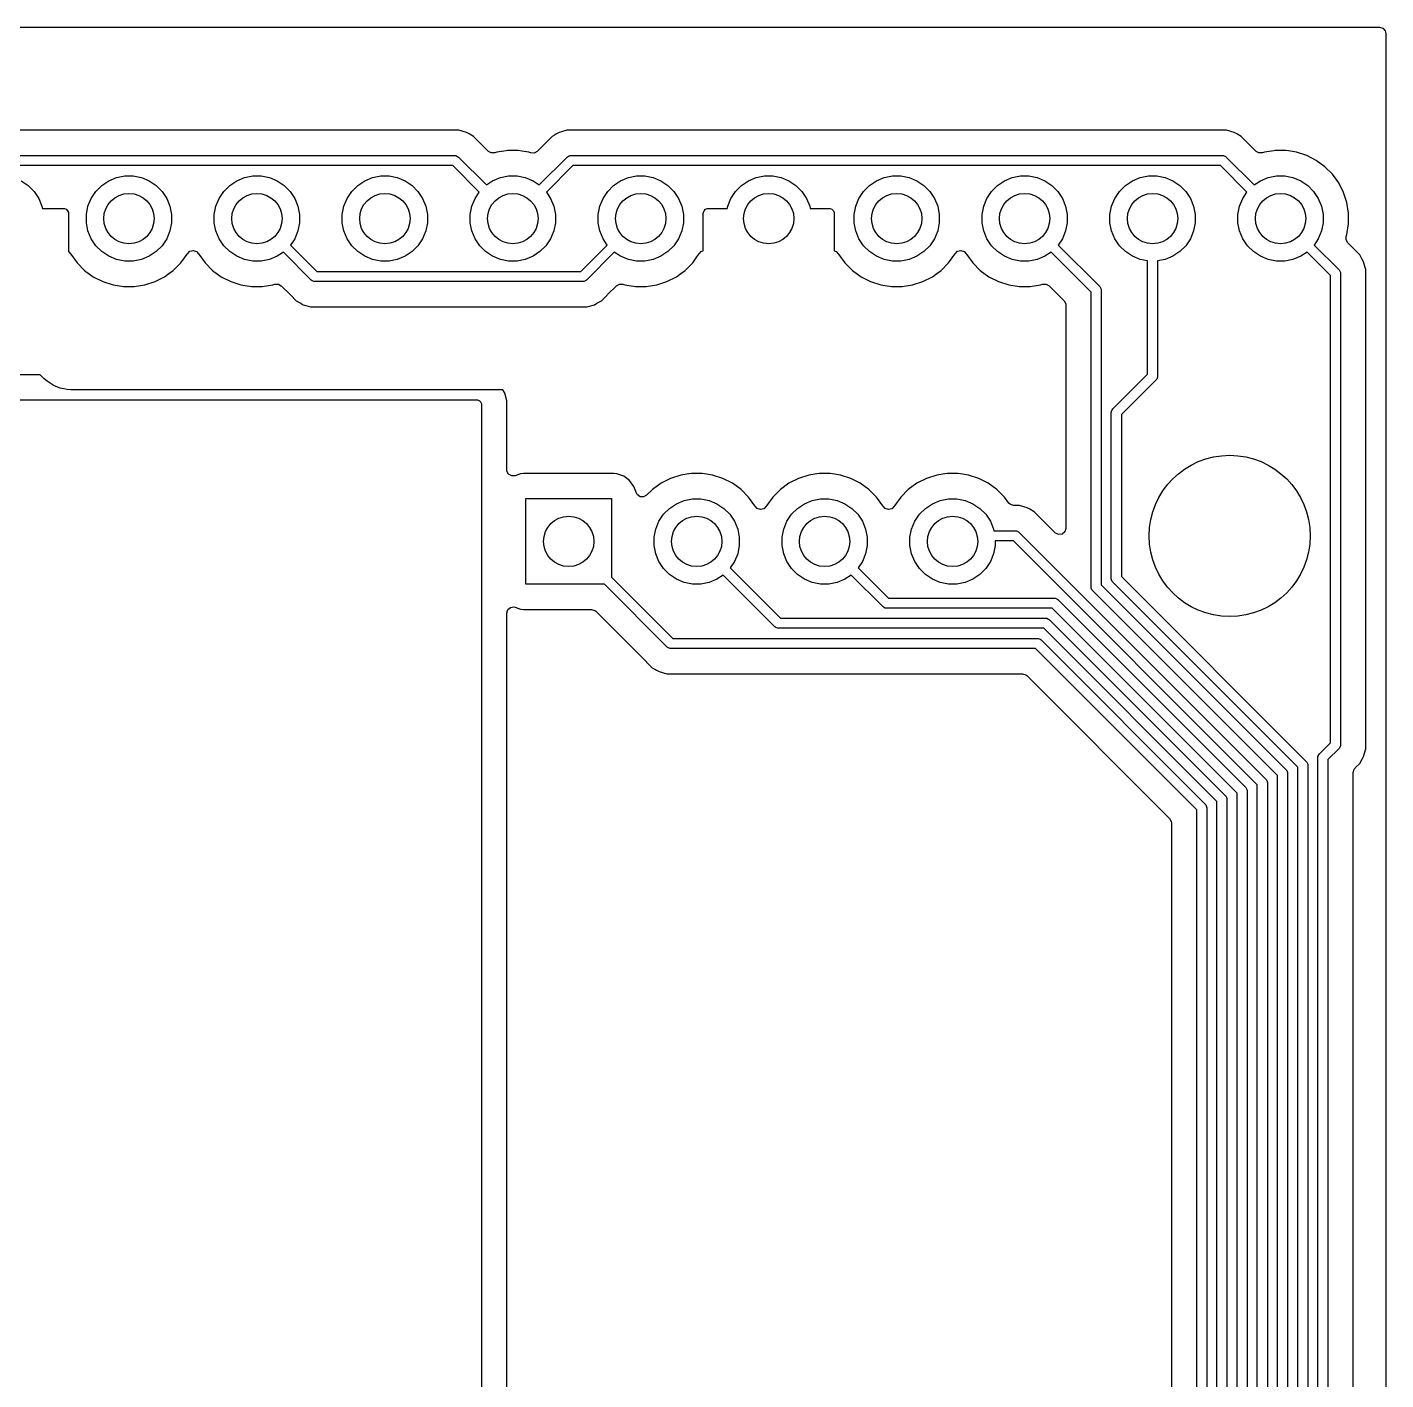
# Model space of a CAD drawing. Extents: x 81.5 to 180.4, y -148.7 to -49.7.
# Drawn here: x 153.48 to 180.45, y -76.55 to -49.7 of the extents above; entities that cross this region are included whole.
import ezdxf

# ---------------------------------------------------------------- set-up
doc = ezdxf.new("R2010")
doc.units = 0
doc.layers.add('BLACK', color=7, linetype='CONTINUOUS')

msp = doc.modelspace()

# ---------------------------------------------------------------- linework, layer by layer
at = {"layer": 'BLACK', "linetype": 'CONTINUOUS'}
for p, q in [((81.5745, -49.7005), (180.3255, -49.7005)), ((180.3255, -49.7005), (180.392539, -49.720185)), ((180.392539, -49.720185), (180.438294, -49.772989)), ((180.438294, -49.772989), (180.4495, -49.8245)), ((180.4495, -49.8245), (180.4495, -148.5755)), ((161.882331, -51.7485), (149.11767, -51.7485)), ((161.882347, -51.748499), (161.882331, -51.7485)), ((161.889943, -51.748499), (161.882347, -51.748499)), ((162.048057, -51.748499), (161.889943, -51.748499)), ((162.200785, -51.789423), (162.048057, -51.748499)), ((164.084587, -51.777265), (164.03921, -51.789424)), ((164.191943, -51.748499), (164.084587, -51.777265)), ((164.350058, -51.748499), (164.191943, -51.748499)), ((164.357654, -51.748499), (164.350058, -51.748499)), ((164.35767, -51.7485), (164.357654, -51.748499)), ((177.122331, -51.7485), (164.35767, -51.7485)), ((177.122347, -51.748499), (177.122331, -51.7485)), ((177.129943, -51.748499), (177.122347, -51.748499)), ((177.288057, -51.748499), (177.129943, -51.748499)), ((177.440785, -51.789423), (177.288057, -51.748499)), ((162.2509, -51.818358), (162.200785, -51.789423)), ((162.250904, -51.818359), (162.2509, -51.818358)), ((162.250904, -51.81836), (162.250904, -51.818359)), ((162.337716, -51.86848), (162.250904, -51.81836)), ((162.337717, -51.868481), (162.337716, -51.86848)), ((162.456588, -51.987352), (162.337717, -51.868481)), ((162.45659, -51.987355), (162.456588, -51.987352)), ((162.635476, -52.166241), (162.45659, -51.987355)), ((163.790478, -51.980286), (163.604522, -52.166241)), ((163.902282, -51.868481), (163.790478, -51.980286)), ((163.902285, -51.868479), (163.902282, -51.868481)), ((163.945689, -51.84342), (163.902285, -51.868479)), ((163.989095, -51.81836), (163.945689, -51.84342)), ((163.989096, -51.818359), (163.989095, -51.81836)), ((164.039209, -51.789425), (163.989096, -51.818359)), ((164.03921, -51.789424), (164.039209, -51.789425)), ((177.4909, -51.818358), (177.440785, -51.789423)), ((177.490904, -51.818359), (177.4909, -51.818358)), ((177.490904, -51.81836), (177.490904, -51.818359)), ((177.577716, -51.86848), (177.490904, -51.81836)), ((177.577717, -51.868481), (177.577716, -51.86848)), ((177.696588, -51.987352), (177.577717, -51.868481)), ((177.69659, -51.987355), (177.696588, -51.987352)), ((177.875476, -52.166241), (177.69659, -51.987355)), ((149.031, -52.249), (161.969, -52.249)), ((161.969, -52.249), (161.988509, -52.250921)), ((161.988509, -52.250921), (162.024557, -52.265853)), ((162.024557, -52.265853), (162.039711, -52.278289)), ((162.039711, -52.278289), (162.594911, -52.833489)), ((162.691632, -52.198486), (162.635476, -52.166241)), ((162.761473, -52.196492), (162.691632, -52.198486)), ((162.803757, -52.182753), (162.761473, -52.196492)), ((162.985006, -52.154046), (162.803757, -52.182753)), ((163.013713, -52.1495), (162.985006, -52.154046)), ((163.226287, -52.1495), (163.013713, -52.1495)), ((163.296272, -52.160584), (163.226287, -52.1495)), ((163.436245, -52.182754), (163.296272, -52.160584)), ((163.478523, -52.196491), (163.436245, -52.182754)), ((163.543199, -52.199726), (163.478523, -52.196491)), ((163.604522, -52.166241), (163.543199, -52.199726)), ((163.645088, -52.833489), (164.200289, -52.278289)), ((164.200289, -52.278289), (164.215443, -52.265853)), ((164.215443, -52.265853), (164.251491, -52.250921)), ((164.251491, -52.250921), (164.271, -52.249)), ((164.271, -52.249), (177.209, -52.249)), ((177.209, -52.249), (177.228509, -52.250921)), ((177.228509, -52.250921), (177.264557, -52.265853)), ((177.264557, -52.265853), (177.279711, -52.278289)), ((177.279711, -52.278289), (177.834911, -52.833489)), ((177.931632, -52.198486), (177.875476, -52.166241)), ((178.001473, -52.196492), (177.931632, -52.198486)), ((178.043757, -52.182753), (178.001473, -52.196492)), ((178.225006, -52.154046), (178.043757, -52.182753)), ((178.253713, -52.1495), (178.225006, -52.154046)), ((178.466287, -52.1495), (178.253713, -52.1495)), ((178.514957, -52.157208), (178.466287, -52.1495)), ((178.67624, -52.182753), (178.514957, -52.157208)), ((178.676241, -52.182753), (178.67624, -52.182753)), ((178.676243, -52.182754), (178.676241, -52.182753)), ((178.878412, -52.248443), (178.676243, -52.182754)), ((178.878413, -52.248443), (178.878412, -52.248443)), ((178.878414, -52.248444), (178.878413, -52.248443)), ((179.06782, -52.344951), (178.878414, -52.248444)), ((161.927578, -52.449), (149.072422, -52.449)), ((162.453489, -52.974911), (161.927578, -52.449)), ((164.312422, -52.449), (163.78651, -52.974911)), ((177.167578, -52.449), (164.312422, -52.449)), ((177.693489, -52.974911), (177.167578, -52.449)), ((179.239786, -52.46989), (179.06782, -52.344951)), ((179.390109, -52.620213), (179.239786, -52.46989)), ((153.360687, -52.750367), (153.499234, -52.842941)), ((153.499234, -52.842941), (153.617059, -52.960766)), ((154.842941, -52.960766), (154.960766, -52.842941)), ((154.960766, -52.842941), (155.099313, -52.750367)), ((155.099313, -52.750367), (155.253258, -52.686601)), ((155.253258, -52.686601), (155.416685, -52.654093)), ((155.416685, -52.654093), (155.583315, -52.654093)), ((155.583315, -52.654093), (155.746742, -52.686601)), ((155.746742, -52.686601), (155.900687, -52.750367)), ((155.900687, -52.750367), (156.039234, -52.842941)), ((156.039234, -52.842941), (156.157059, -52.960766)), ((157.382941, -52.960766), (157.500766, -52.842941)), ((157.500766, -52.842941), (157.639313, -52.750367)), ((157.639313, -52.750367), (157.793258, -52.686601)), ((157.793258, -52.686601), (157.956685, -52.654093)), ((157.956685, -52.654093), (158.123315, -52.654093)), ((158.123315, -52.654093), (158.286742, -52.686601)), ((158.286742, -52.686601), (158.440687, -52.750367)), ((158.440687, -52.750367), (158.579234, -52.842941)), ((158.579234, -52.842941), (158.697059, -52.960766)), ((159.922941, -52.960766), (160.040766, -52.842941)), ((160.040766, -52.842941), (160.179313, -52.750367)), ((160.179313, -52.750367), (160.333258, -52.686601)), ((160.333258, -52.686601), (160.496685, -52.654093)), ((160.496685, -52.654093), (160.663315, -52.654093)), ((160.663315, -52.654093), (160.826742, -52.686601)), ((160.826742, -52.686601), (160.980687, -52.750367)), ((160.980687, -52.750367), (161.119234, -52.842941)), ((161.119234, -52.842941), (161.237059, -52.960766)), ((162.594911, -52.833489), (162.719313, -52.750367)), ((162.719313, -52.750367), (162.873258, -52.686601)), ((162.873258, -52.686601), (163.036685, -52.654093)), ((163.036685, -52.654093), (163.203315, -52.654093)), ((163.203315, -52.654093), (163.366742, -52.686601)), ((163.366742, -52.686601), (163.520687, -52.750367)), ((163.520687, -52.750367), (163.645088, -52.833489)), ((165.002941, -52.960766), (165.120766, -52.842941)), ((165.120766, -52.842941), (165.259313, -52.750367)), ((165.259313, -52.750367), (165.413258, -52.686601)), ((165.413258, -52.686601), (165.576685, -52.654093)), ((165.576685, -52.654093), (165.743315, -52.654093)), ((165.743315, -52.654093), (165.906742, -52.686601)), ((165.906742, -52.686601), (166.060687, -52.750367)), ((166.060687, -52.750367), (166.199234, -52.842941)), ((166.199234, -52.842941), (166.317059, -52.960766)), ((167.542941, -52.960766), (167.660766, -52.842941)), ((167.660766, -52.842941), (167.799313, -52.750367)), ((167.799313, -52.750367), (167.953258, -52.686601)), ((167.953258, -52.686601), (168.116685, -52.654093)), ((168.116685, -52.654093), (168.283315, -52.654093)), ((168.283315, -52.654093), (168.446742, -52.686601)), ((168.446742, -52.686601), (168.600687, -52.750367)), ((168.600687, -52.750367), (168.739234, -52.842941)), ((168.739234, -52.842941), (168.857059, -52.960766)), ((170.082941, -52.960766), (170.200766, -52.842941)), ((170.200766, -52.842941), (170.339313, -52.750367)), ((170.339313, -52.750367), (170.493258, -52.686601)), ((170.493258, -52.686601), (170.656685, -52.654093)), ((170.656685, -52.654093), (170.823315, -52.654093)), ((170.823315, -52.654093), (170.986742, -52.686601)), ((170.986742, -52.686601), (171.140687, -52.750367)), ((171.140687, -52.750367), (171.279234, -52.842941)), ((171.279234, -52.842941), (171.397059, -52.960766)), ((172.622941, -52.960766), (172.740766, -52.842941)), ((172.740766, -52.842941), (172.879313, -52.750367)), ((172.879313, -52.750367), (173.033258, -52.686601)), ((173.033258, -52.686601), (173.196685, -52.654093)), ((173.196685, -52.654093), (173.363315, -52.654093)), ((173.363315, -52.654093), (173.526742, -52.686601)), ((173.526742, -52.686601), (173.680687, -52.750367)), ((173.680687, -52.750367), (173.819234, -52.842941)), ((173.819234, -52.842941), (173.937059, -52.960766)), ((175.162941, -52.960766), (175.280766, -52.842941)), ((175.280766, -52.842941), (175.419313, -52.750367)), ((175.419313, -52.750367), (175.573258, -52.686601)), ((175.573258, -52.686601), (175.736685, -52.654093)), ((175.736685, -52.654093), (175.903315, -52.654093)), ((175.903315, -52.654093), (176.066742, -52.686601)), ((176.066742, -52.686601), (176.220687, -52.750367)), ((176.220687, -52.750367), (176.359234, -52.842941)), ((176.359234, -52.842941), (176.477059, -52.960766)), ((177.834911, -52.833489), (177.959313, -52.750367)), ((177.959313, -52.750367), (178.113258, -52.686601)), ((178.113258, -52.686601), (178.276685, -52.654093)), ((178.276685, -52.654093), (178.443315, -52.654093)), ((178.443315, -52.654093), (178.606742, -52.686601)), ((178.606742, -52.686601), (178.760687, -52.750367)), ((178.760687, -52.750367), (178.899234, -52.842941)), ((178.899234, -52.842941), (179.017059, -52.960766)), ((179.515048, -52.792179), (179.390109, -52.620213)), ((179.515049, -52.792181), (179.515048, -52.792179)), ((179.515051, -52.792184), (179.515049, -52.792181)), ((179.611557, -52.981588), (179.515051, -52.792184)), ((153.617059, -52.960766), (153.709633, -53.099313)), ((153.709633, -53.099313), (153.773399, -53.253258)), ((154.686601, -53.253258), (154.750367, -53.099313)), ((154.750367, -53.099313), (154.842941, -52.960766)), ((156.157059, -52.960766), (156.249633, -53.099313)), ((156.249633, -53.099313), (156.313399, -53.253258)), ((157.226601, -53.253258), (157.290367, -53.099313)), ((157.290367, -53.099313), (157.382941, -52.960766)), ((158.697059, -52.960766), (158.789633, -53.099313)), ((158.789633, -53.099313), (158.853399, -53.253258)), ((159.766601, -53.253258), (159.830367, -53.099313)), ((159.830367, -53.099313), (159.922941, -52.960766)), ((161.237059, -52.960766), (161.329633, -53.099313)), ((161.329633, -53.099313), (161.393399, -53.253258)), ((162.306601, -53.253258), (162.370367, -53.099313)), ((162.370367, -53.099313), (162.453489, -52.974911)), ((163.78651, -52.974911), (163.869633, -53.099313)), ((163.869633, -53.099313), (163.933399, -53.253258)), ((164.846601, -53.253258), (164.910367, -53.099313)), ((164.910367, -53.099313), (165.002941, -52.960766)), ((166.317059, -52.960766), (166.409633, -53.099313)), ((166.409633, -53.099313), (166.473399, -53.253258)), ((167.386601, -53.253258), (167.450367, -53.099313)), ((167.450367, -53.099313), (167.542941, -52.960766)), ((168.857059, -52.960766), (168.949633, -53.099313)), ((168.949633, -53.099313), (169.013399, -53.253258)), ((169.926601, -53.253258), (169.990367, -53.099313)), ((169.990367, -53.099313), (170.082941, -52.960766)), ((171.397059, -52.960766), (171.489633, -53.099313)), ((171.489633, -53.099313), (171.553399, -53.253258)), ((172.466601, -53.253258), (172.530367, -53.099313)), ((172.530367, -53.099313), (172.622941, -52.960766)), ((173.937059, -52.960766), (174.029633, -53.099313)), ((174.029633, -53.099313), (174.093399, -53.253258)), ((175.006601, -53.253258), (175.070367, -53.099313)), ((175.070367, -53.099313), (175.162941, -52.960766)), ((176.477059, -52.960766), (176.569633, -53.099313)), ((176.569633, -53.099313), (176.633399, -53.253258)), ((177.546601, -53.253258), (177.610367, -53.099313)), ((177.610367, -53.099313), (177.693489, -52.974911)), ((179.017059, -52.960766), (179.109633, -53.099313)), ((179.109633, -53.099313), (179.173399, -53.253258)), ((179.677246, -53.183757), (179.611557, -52.981588)), ((153.773399, -53.253258), (153.782697, -53.3)), ((153.782697, -53.3), (154.2, -53.3)), ((154.2, -53.3), (154.219509, -53.301921)), ((154.219509, -53.301921), (154.255557, -53.316853)), ((154.255557, -53.316853), (154.283147, -53.344443)), ((154.283147, -53.344443), (154.298079, -53.380491)), ((154.298079, -53.380491), (154.3, -53.4)), ((154.3, -53.4), (154.3, -54.153051)), ((154.654093, -53.416685), (154.686601, -53.253258)), ((156.313399, -53.253258), (156.345907, -53.416685)), ((157.194093, -53.416685), (157.226601, -53.253258)), ((158.853399, -53.253258), (158.885907, -53.416685)), ((159.734093, -53.416685), (159.766601, -53.253258)), ((161.393399, -53.253258), (161.425907, -53.416685)), ((162.274093, -53.416685), (162.306601, -53.253258)), ((163.933399, -53.253258), (163.965907, -53.416685)), ((164.814093, -53.416685), (164.846601, -53.253258)), ((166.473399, -53.253258), (166.505907, -53.416685)), ((166.9, -53.4), (166.901921, -53.380491)), ((166.9, -54.139725), (166.9, -53.4)), ((166.901921, -53.380491), (166.916853, -53.344443)), ((166.916853, -53.344443), (166.944443, -53.316853)), ((166.944443, -53.316853), (166.980491, -53.301921)), ((166.980491, -53.301921), (167, -53.3)), ((167, -53.3), (167.377303, -53.3)), ((167.377303, -53.3), (167.386601, -53.253258)), ((169.013399, -53.253258), (169.022697, -53.3)), ((169.022697, -53.3), (169.4, -53.3)), ((169.4, -53.3), (169.419509, -53.301921)), ((169.419509, -53.301921), (169.455557, -53.316853)), ((169.455557, -53.316853), (169.483147, -53.344443)), ((169.483147, -53.344443), (169.498079, -53.380491)), ((169.498079, -53.380491), (169.5, -53.4)), ((169.5, -53.4), (169.5, -54.139421)), ((169.894093, -53.416685), (169.926601, -53.253258)), ((171.553399, -53.253258), (171.585907, -53.416685)), ((172.434093, -53.416685), (172.466601, -53.253258)), ((174.093399, -53.253258), (174.125907, -53.416685)), ((174.974093, -53.416685), (175.006601, -53.253258)), ((176.633399, -53.253258), (176.665907, -53.416685)), ((177.514093, -53.416685), (177.546601, -53.253258)), ((179.173399, -53.253258), (179.205907, -53.416685)), ((179.7105, -53.393713), (179.677246, -53.183757)), ((179.7105, -53.606287), (179.7105, -53.393713)), ((154.654093, -53.583315), (154.654093, -53.416685)), ((154.686601, -53.746742), (154.654093, -53.583315)), ((156.345907, -53.583315), (156.313399, -53.746742)), ((156.345907, -53.416685), (156.345907, -53.583315)), ((157.194093, -53.583315), (157.194093, -53.416685)), ((157.226601, -53.746742), (157.194093, -53.583315)), ((158.885907, -53.583315), (158.853399, -53.746742)), ((158.885907, -53.416685), (158.885907, -53.583315)), ((159.734093, -53.583315), (159.734093, -53.416685)), ((159.766601, -53.746742), (159.734093, -53.583315)), ((161.425907, -53.583315), (161.393399, -53.746742)), ((161.425907, -53.416685), (161.425907, -53.583315)), ((162.274093, -53.583315), (162.274093, -53.416685)), ((162.306601, -53.746742), (162.274093, -53.583315)), ((163.965907, -53.583315), (163.933399, -53.746742)), ((163.965907, -53.416685), (163.965907, -53.583315)), ((164.814093, -53.583315), (164.814093, -53.416685)), ((164.846601, -53.746742), (164.814093, -53.583315)), ((166.505907, -53.583315), (166.473399, -53.746742)), ((166.505907, -53.416685), (166.505907, -53.583315)), ((169.894093, -53.583315), (169.894093, -53.416685)), ((169.926601, -53.746742), (169.894093, -53.583315)), ((171.585907, -53.583315), (171.553399, -53.746742)), ((171.585907, -53.416685), (171.585907, -53.583315)), ((172.434093, -53.583315), (172.434093, -53.416685)), ((172.466601, -53.746742), (172.434093, -53.583315)), ((174.125907, -53.583315), (174.093399, -53.746742)), ((174.125907, -53.416685), (174.125907, -53.583315)), ((174.974093, -53.583315), (174.974093, -53.416685)), ((175.006601, -53.746742), (174.974093, -53.583315)), ((176.665907, -53.583315), (176.633399, -53.746742)), ((176.665907, -53.416685), (176.665907, -53.583315)), ((177.514093, -53.583315), (177.514093, -53.416685)), ((177.546601, -53.746742), (177.514093, -53.583315)), ((179.205907, -53.583315), (179.173399, -53.746742)), ((179.205907, -53.416685), (179.205907, -53.583315)), ((179.677246, -53.816243), (179.7105, -53.606287)), ((154.750367, -53.900687), (154.686601, -53.746742)), ((154.842941, -54.039234), (154.750367, -53.900687)), ((156.249633, -53.900687), (156.157059, -54.039234)), ((156.313399, -53.746742), (156.249633, -53.900687)), ((157.290367, -53.900687), (157.226601, -53.746742)), ((157.382941, -54.039234), (157.290367, -53.900687)), ((158.789633, -53.900687), (158.70651, -54.025088)), ((158.853399, -53.746742), (158.789633, -53.900687)), ((159.830367, -53.900687), (159.766601, -53.746742)), ((159.922941, -54.039234), (159.830367, -53.900687)), ((161.329633, -53.900687), (161.237059, -54.039234)), ((161.393399, -53.746742), (161.329633, -53.900687)), ((162.370367, -53.900687), (162.306601, -53.746742)), ((162.462941, -54.039234), (162.370367, -53.900687)), ((163.869633, -53.900687), (163.777059, -54.039234)), ((163.933399, -53.746742), (163.869633, -53.900687)), ((164.910367, -53.900687), (164.846601, -53.746742)), ((164.993489, -54.025088), (164.910367, -53.900687)), ((166.409633, -53.900687), (166.317059, -54.039234)), ((166.473399, -53.746742), (166.409633, -53.900687)), ((169.990367, -53.900687), (169.926601, -53.746742)), ((170.082941, -54.039234), (169.990367, -53.900687)), ((171.489633, -53.900687), (171.397059, -54.039234)), ((171.553399, -53.746742), (171.489633, -53.900687)), ((172.530367, -53.900687), (172.466601, -53.746742)), ((172.622941, -54.039234), (172.530367, -53.900687)), ((174.029633, -53.900687), (173.94651, -54.025088)), ((174.093399, -53.746742), (174.029633, -53.900687)), ((175.070367, -53.900687), (175.006601, -53.746742)), ((175.162941, -54.039234), (175.070367, -53.900687)), ((176.569633, -53.900687), (176.477059, -54.039234)), ((176.633399, -53.746742), (176.569633, -53.900687)), ((177.610367, -53.900687), (177.546601, -53.746742)), ((177.702941, -54.039234), (177.610367, -53.900687)), ((179.109633, -53.900687), (179.02651, -54.025088)), ((179.173399, -53.746742), (179.109633, -53.900687)), ((179.660272, -53.923199), (179.663507, -53.858523)), ((179.693757, -53.984522), (179.660272, -53.923199)), ((179.663507, -53.858523), (179.677246, -53.816243)), ((154.3, -54.153051), (154.301161, -54.153447)), ((154.301161, -54.153447), (154.340204, -54.198504)), ((154.340204, -54.198504), (154.344949, -54.207817)), ((154.344949, -54.207817), (154.46989, -54.379786)), ((154.960766, -54.157059), (154.842941, -54.039234)), ((155.099313, -54.249633), (154.960766, -54.157059)), ((156.039234, -54.157059), (155.900687, -54.249633)), ((156.157059, -54.039234), (156.039234, -54.157059)), ((156.530109, -54.379786), (156.655048, -54.20782)), ((156.655047, -54.20782), (156.655051, -54.207816)), ((156.655048, -54.20782), (156.655047, -54.20782)), ((156.655051, -54.207816), (156.659514, -54.199054)), ((156.659514, -54.199054), (156.707488, -54.148259)), ((156.707488, -54.148259), (156.775308, -54.131463)), ((156.775308, -54.131463), (156.841444, -54.153999)), ((156.841444, -54.153999), (156.880486, -54.199056)), ((156.880486, -54.199056), (156.884951, -54.20782)), ((156.884951, -54.20782), (157.00989, -54.379786)), ((157.500766, -54.157059), (157.382941, -54.039234)), ((157.639313, -54.249633), (157.500766, -54.157059)), ((158.565088, -54.16651), (158.440687, -54.249633)), ((159.120289, -54.721711), (158.565088, -54.16651)), ((158.70651, -54.025088), (159.232422, -54.551)), ((160.040766, -54.157059), (159.922941, -54.039234)), ((160.179313, -54.249633), (160.040766, -54.157059)), ((161.119234, -54.157059), (160.980687, -54.249633)), ((161.237059, -54.039234), (161.119234, -54.157059)), ((162.580766, -54.157059), (162.462941, -54.039234)), ((162.719313, -54.249633), (162.580766, -54.157059)), ((163.659234, -54.157059), (163.520687, -54.249633)), ((163.777059, -54.039234), (163.659234, -54.157059)), ((164.467578, -54.551), (164.993489, -54.025088)), ((165.134911, -54.16651), (164.579711, -54.721711)), ((165.259313, -54.249633), (165.134911, -54.16651)), ((166.199234, -54.157059), (166.060687, -54.249633)), ((166.317059, -54.039234), (166.199234, -54.157059)), ((166.77589, -54.261717), (166.815051, -54.207816)), ((166.815051, -54.207816), (166.819793, -54.198508)), ((166.819793, -54.198508), (166.867763, -54.147711)), ((166.867763, -54.147711), (166.9, -54.139725)), ((169.5, -54.139421), (169.541161, -54.153447)), ((169.541161, -54.153447), (169.580204, -54.198504)), ((169.580204, -54.198504), (169.584949, -54.207817)), ((169.584949, -54.207817), (169.70989, -54.379786)), ((170.200766, -54.157059), (170.082941, -54.039234)), ((170.339313, -54.249633), (170.200766, -54.157059)), ((171.279234, -54.157059), (171.140687, -54.249633)), ((171.397059, -54.039234), (171.279234, -54.157059)), ((171.770109, -54.379786), (171.895048, -54.20782)), ((171.895047, -54.20782), (171.895051, -54.207816)), ((171.895048, -54.20782), (171.895047, -54.20782)), ((171.895051, -54.207816), (171.899514, -54.199054)), ((171.899514, -54.199054), (171.947488, -54.148259)), ((171.947488, -54.148259), (172.015308, -54.131463)), ((172.015308, -54.131463), (172.081444, -54.153999)), ((172.081444, -54.153999), (172.120486, -54.199056)), ((172.120486, -54.199056), (172.124951, -54.20782)), ((172.124951, -54.20782), (172.24989, -54.379786)), ((172.740766, -54.157059), (172.622941, -54.039234)), ((172.879313, -54.249633), (172.740766, -54.157059)), ((173.805088, -54.16651), (173.680687, -54.249633)), ((174.599, -54.960422), (173.805088, -54.16651)), ((173.94651, -54.025088), (174.769711, -54.848289)), ((175.280766, -54.157059), (175.162941, -54.039234)), ((175.419313, -54.249633), (175.280766, -54.157059)), ((176.359234, -54.157059), (176.220687, -54.249633)), ((176.477059, -54.039234), (176.359234, -54.157059)), ((177.820766, -54.157059), (177.702941, -54.039234)), ((177.959313, -54.249633), (177.820766, -54.157059)), ((178.885088, -54.16651), (178.760687, -54.249633)), ((179.35, -54.631422), (178.885088, -54.16651)), ((179.02651, -54.025088), (179.520711, -54.519289)), ((179.930518, -54.221282), (179.693757, -53.984522)), ((154.46989, -54.379786), (154.620213, -54.530109)), ((155.253258, -54.313399), (155.099313, -54.249633)), ((155.416685, -54.345907), (155.253258, -54.313399)), ((155.583315, -54.345907), (155.416685, -54.345907)), ((155.746742, -54.313399), (155.583315, -54.345907)), ((155.900687, -54.249633), (155.746742, -54.313399)), ((156.379792, -54.530104), (156.530104, -54.379792)), ((156.530104, -54.379792), (156.530106, -54.379788)), ((156.530106, -54.379788), (156.530109, -54.379786)), ((157.00989, -54.379786), (157.160213, -54.530109)), ((157.793258, -54.313399), (157.639313, -54.249633)), ((157.956685, -54.345907), (157.793258, -54.313399)), ((158.123315, -54.345907), (157.956685, -54.345907)), ((158.286742, -54.313399), (158.123315, -54.345907)), ((158.440687, -54.249633), (158.286742, -54.313399)), ((160.333258, -54.313399), (160.179313, -54.249633)), ((160.496685, -54.345907), (160.333258, -54.313399)), ((160.663315, -54.345907), (160.496685, -54.345907)), ((160.826742, -54.313399), (160.663315, -54.345907)), ((160.980687, -54.249633), (160.826742, -54.313399)), ((162.873258, -54.313399), (162.719313, -54.249633)), ((163.036685, -54.345907), (162.873258, -54.313399)), ((163.203315, -54.345907), (163.036685, -54.345907)), ((163.366742, -54.313399), (163.203315, -54.345907)), ((163.520687, -54.249633), (163.366742, -54.313399)), ((165.413258, -54.313399), (165.259313, -54.249633)), ((165.576685, -54.345907), (165.413258, -54.313399)), ((165.743315, -54.345907), (165.576685, -54.345907)), ((165.906742, -54.313399), (165.743315, -54.345907)), ((166.060687, -54.249633), (165.906742, -54.313399)), ((166.539792, -54.530104), (166.690104, -54.379792)), ((166.690104, -54.379792), (166.690106, -54.379788)), ((166.690106, -54.379788), (166.690109, -54.379786)), ((166.690109, -54.379786), (166.77589, -54.261717)), ((169.70989, -54.379786), (169.860213, -54.530109)), ((170.493258, -54.313399), (170.339313, -54.249633)), ((170.656685, -54.345907), (170.493258, -54.313399)), ((170.823315, -54.345907), (170.656685, -54.345907)), ((170.986742, -54.313399), (170.823315, -54.345907)), ((171.140687, -54.249633), (170.986742, -54.313399)), ((171.619792, -54.530104), (171.770104, -54.379792)), ((171.770104, -54.379792), (171.770106, -54.379788)), ((171.770106, -54.379788), (171.770109, -54.379786)), ((172.24989, -54.379786), (172.400213, -54.530109)), ((173.033258, -54.313399), (172.879313, -54.249633)), ((173.196685, -54.345907), (173.033258, -54.313399)), ((173.363315, -54.345907), (173.196685, -54.345907)), ((173.526742, -54.313399), (173.363315, -54.345907)), ((173.680687, -54.249633), (173.526742, -54.313399)), ((175.573258, -54.313399), (175.419313, -54.249633)), ((175.72, -54.342588), (175.573258, -54.313399)), ((175.72, -56.588578), (175.72, -54.342588)), ((176.066742, -54.313399), (175.92, -54.342588)), ((175.92, -54.342588), (175.92, -56.63)), ((176.220687, -54.249633), (176.066742, -54.313399)), ((178.113258, -54.313399), (177.959313, -54.249633)), ((178.276685, -54.345907), (178.113258, -54.313399)), ((178.443315, -54.345907), (178.276685, -54.345907)), ((178.606742, -54.313399), (178.443315, -54.345907)), ((178.760687, -54.249633), (178.606742, -54.313399)), ((179.930524, -54.22129), (179.930518, -54.221282)), ((179.975755, -54.299634), (179.930524, -54.22129)), ((180.009577, -54.358216), (179.975755, -54.299634)), ((180.039997, -54.471743), (180.009577, -54.358216)), ((180.050501, -54.510944), (180.039997, -54.471743)), ((154.620213, -54.530109), (154.792179, -54.655048)), ((154.792179, -54.655048), (154.792181, -54.655049)), ((154.792181, -54.655049), (154.792184, -54.655051)), ((154.792184, -54.655051), (154.981588, -54.751557)), ((156.018412, -54.751557), (156.207816, -54.655051)), ((156.207816, -54.655051), (156.294138, -54.592335)), ((156.294138, -54.592335), (156.379786, -54.530109)), ((156.379786, -54.530109), (156.379788, -54.530106)), ((156.379788, -54.530106), (156.379792, -54.530104)), ((157.160213, -54.530109), (157.332179, -54.655048)), ((157.332179, -54.655048), (157.332181, -54.655049)), ((157.332181, -54.655049), (157.332184, -54.655051)), ((157.332184, -54.655051), (157.521588, -54.751557)), ((159.135443, -54.734147), (159.120289, -54.721711)), ((159.171491, -54.749079), (159.135443, -54.734147)), ((159.232422, -54.551), (164.467578, -54.551)), ((164.564557, -54.734147), (164.528509, -54.749079)), ((164.579711, -54.721711), (164.564557, -54.734147)), ((166.178412, -54.751557), (166.367816, -54.655051)), ((166.367816, -54.655051), (166.454138, -54.592335)), ((166.454138, -54.592335), (166.539786, -54.530109)), ((166.539786, -54.530109), (166.539788, -54.530106)), ((166.539788, -54.530106), (166.539792, -54.530104)), ((169.860213, -54.530109), (170.032179, -54.655048)), ((170.032179, -54.655048), (170.032181, -54.655049)), ((170.032181, -54.655049), (170.032184, -54.655051)), ((170.032184, -54.655051), (170.221588, -54.751557)), ((171.258412, -54.751557), (171.447816, -54.655051)), ((171.447816, -54.655051), (171.534138, -54.592335)), ((171.534138, -54.592335), (171.619786, -54.530109)), ((171.619786, -54.530109), (171.619788, -54.530106)), ((171.619788, -54.530106), (171.619792, -54.530104)), ((172.400213, -54.530109), (172.572179, -54.655048)), ((172.572179, -54.655048), (172.572181, -54.655049)), ((172.572181, -54.655049), (172.572184, -54.655051)), ((172.572184, -54.655051), (172.761588, -54.751557)), ((179.35, -63.908578), (179.35, -54.631422)), ((179.520711, -54.519289), (179.533147, -54.534443)), ((179.533147, -54.534443), (179.548079, -54.570491)), ((179.548079, -54.570491), (179.55, -54.59)), ((179.55, -54.59), (179.55, -63.95)), ((180.0505, -54.67906), (180.050501, -54.679047)), ((180.0505, -63.870943), (180.0505, -54.67906)), ((180.050501, -54.679047), (180.050501, -54.510944)), ((154.981588, -54.751557), (155.183757, -54.817246)), ((155.183757, -54.817246), (155.393713, -54.8505)), ((155.393713, -54.8505), (155.393714, -54.8505)), ((155.393714, -54.8505), (155.606286, -54.8505)), ((155.606286, -54.8505), (155.606287, -54.8505)), ((155.606287, -54.8505), (155.816243, -54.817246)), ((155.816243, -54.817246), (156.018412, -54.751557)), ((157.521588, -54.751557), (157.723757, -54.817246)), ((157.723757, -54.817246), (157.933713, -54.8505)), ((157.933713, -54.8505), (157.933714, -54.8505)), ((157.933714, -54.8505), (158.146286, -54.8505)), ((158.146286, -54.8505), (158.146287, -54.8505)), ((158.146287, -54.8505), (158.356243, -54.817246)), ((158.356243, -54.817246), (158.398523, -54.803507)), ((158.398523, -54.803507), (158.468362, -54.801511)), ((158.468362, -54.801511), (158.524522, -54.833757)), ((158.524522, -54.833757), (158.706139, -55.015374)), ((158.706139, -55.015374), (158.706149, -55.015385)), ((158.706149, -55.015385), (158.710479, -55.019715)), ((159.191, -54.751), (159.171491, -54.749079)), ((164.509, -54.751), (159.191, -54.751)), ((164.528509, -54.749079), (164.509, -54.751)), ((164.98952, -55.019714), (164.999728, -55.009507)), ((164.999728, -55.009507), (164.99973, -55.009504)), ((164.99973, -55.009504), (165.175478, -54.833755)), ((165.175478, -54.833755), (165.236799, -54.800272)), ((165.236799, -54.800272), (165.301473, -54.803506)), ((165.301473, -54.803506), (165.343757, -54.817246)), ((165.343757, -54.817246), (165.553713, -54.8505)), ((165.553713, -54.8505), (165.553714, -54.8505)), ((165.553714, -54.8505), (165.766286, -54.8505)), ((165.766286, -54.8505), (165.766287, -54.8505)), ((165.766287, -54.8505), (165.976243, -54.817246)), ((165.976243, -54.817246), (166.178412, -54.751557)), ((170.221588, -54.751557), (170.423757, -54.817246)), ((170.423757, -54.817246), (170.633713, -54.8505)), ((170.633713, -54.8505), (170.633714, -54.8505)), ((170.633714, -54.8505), (170.846286, -54.8505)), ((170.846286, -54.8505), (170.846287, -54.8505)), ((170.846287, -54.8505), (171.056243, -54.817246)), ((171.056243, -54.817246), (171.258412, -54.751557)), ((172.761588, -54.751557), (172.963757, -54.817246)), ((172.963757, -54.817246), (173.173713, -54.8505)), ((173.173713, -54.8505), (173.173714, -54.8505)), ((173.173714, -54.8505), (173.386286, -54.8505)), ((173.386286, -54.8505), (173.386287, -54.8505)), ((173.386287, -54.8505), (173.596243, -54.817246)), ((173.596243, -54.817246), (173.638523, -54.803507)), ((173.638523, -54.803507), (173.708362, -54.801511)), ((173.708362, -54.801511), (173.764522, -54.833757)), ((173.764522, -54.833757), (174.062181, -55.131416)), ((174.599, -60.8161), (174.599, -54.960422)), ((174.769711, -54.848289), (174.782147, -54.863443)), ((174.782147, -54.863443), (174.797079, -54.899491)), ((174.797079, -54.899491), (174.799, -54.919)), ((174.799, -54.919), (174.799, -60.774678)), ((158.710479, -55.019715), (158.71048, -55.019716)), ((158.71048, -55.019716), (158.822284, -55.13152)), ((158.822284, -55.13152), (158.8997, -55.176215)), ((158.8997, -55.176215), (158.909095, -55.181639)), ((158.909095, -55.181639), (158.909097, -55.181641)), ((158.909097, -55.181641), (158.947151, -55.203611)), ((158.947151, -55.203611), (158.959215, -55.210577)), ((158.959215, -55.210577), (159.111943, -55.251501)), ((159.111943, -55.251501), (159.111946, -55.251501)), ((159.111946, -55.251501), (159.277654, -55.251501)), ((159.277654, -55.251501), (159.27767, -55.2515)), ((159.27767, -55.2515), (164.422331, -55.2515)), ((164.422331, -55.2515), (164.422347, -55.251501)), ((164.422347, -55.251501), (164.429943, -55.251501)), ((164.429943, -55.251501), (164.588054, -55.251501)), ((164.588054, -55.251501), (164.588057, -55.251501)), ((164.588057, -55.251501), (164.740785, -55.210577)), ((164.740785, -55.210577), (164.790904, -55.181639)), ((164.790904, -55.181639), (164.877716, -55.13152)), ((164.877716, -55.13152), (164.98952, -55.019716)), ((164.98952, -55.019716), (164.98952, -55.019714)), ((174.062181, -55.131416), (174.095666, -55.192739)), ((174.095666, -55.192739), (174.0985, -55.219097)), ((174.0985, -55.219097), (174.0985, -59.649903)), ((153.73884, -56.5995), (152.26116, -56.5995)), ((153.81867, -56.67933), (153.73884, -56.5995)), ((175.029289, -57.279289), (175.72, -56.588578)), ((175.92, -56.63), (175.918079, -56.649509)), ((153.873205, -56.728758), (153.81867, -56.67933)), ((153.995452, -56.810441), (153.873205, -56.728758)), ((154.045767, -56.831282), (153.995452, -56.810441)), ((154.131287, -56.866706), (154.045767, -56.831282)), ((154.275487, -56.895389), (154.131287, -56.866706)), ((154.349, -56.899), (154.275487, -56.895389)), ((162.919616, -56.899), (154.349, -56.899)), ((162.952102, -56.955268), (162.919616, -56.899)), ((175.890711, -56.700711), (175.2, -57.391422)), ((175.903147, -56.685557), (175.890711, -56.700711)), ((175.918079, -56.649509), (175.903147, -56.685557)), ((88.4, -57.1), (162.4, -57.1)), ((162.4, -57.1), (162.419509, -57.101921)), ((162.419509, -57.101921), (162.455557, -57.116853)), ((162.455557, -57.116853), (162.483147, -57.144443)), ((162.483147, -57.144443), (162.498079, -57.180491)), ((162.959577, -56.968216), (162.952102, -56.955268)), ((163.0005, -57.120943), (162.959577, -56.968216)), ((163.0005, -57.120945), (163.0005, -57.120943)), ((163.0005, -58.488771), (163.0005, -57.120945)), ((162.498079, -57.180491), (162.5, -57.2)), ((162.5, -57.2), (162.5, -80.2)), ((175, -57.35), (175.001921, -57.330491)), ((175, -60.65), (175, -57.35)), ((175.001921, -57.330491), (175.016853, -57.294443)), ((175.016853, -57.294443), (175.029289, -57.279289)), ((175.2, -57.391422), (175.2, -60.608578)), ((163.003334, -58.515128), (163.0005, -58.488771)), ((163.036818, -58.576452), (163.003334, -58.515128)), ((163.098141, -58.609937), (163.036818, -58.576452)), ((163.167833, -58.604953), (163.098141, -58.609937)), ((163.272516, -58.565908), (163.167833, -58.604953)), ((163.332123, -58.559501), (163.272516, -58.565908)), ((163.332129, -58.5595), (163.332123, -58.559501)), ((165.127864, -58.5595), (163.332129, -58.5595)), ((165.127873, -58.5595), (165.127864, -58.5595)), ((165.127881, -58.5595), (165.127873, -58.5595)), ((165.127883, -58.559501), (165.127881, -58.5595)), ((165.187483, -58.565908), (165.127883, -58.559501)), ((165.322328, -58.616202), (165.187482, -58.565908)), ((165.187482, -58.565908), (165.187483, -58.565908)), ((165.322335, -58.616206), (165.322328, -58.616202)), ((165.437544, -58.702452), (165.322335, -58.616206)), ((165.437547, -58.702455), (165.437544, -58.702452)), ((165.523793, -58.817664), (165.437547, -58.702455)), ((166.062179, -58.754951), (165.890215, -58.879889)), ((166.251585, -58.658444), (166.062179, -58.754951)), ((166.45376, -58.592753), (166.251585, -58.658444)), ((166.615042, -58.567208), (166.45376, -58.592753)), ((166.663713, -58.5595), (166.615042, -58.567208)), ((166.876287, -58.5595), (166.663713, -58.5595)), ((166.924957, -58.567208), (166.876287, -58.5595)), ((167.08624, -58.592753), (166.924957, -58.567208)), ((167.086241, -58.592753), (167.08624, -58.592753)), ((167.086243, -58.592754), (167.086241, -58.592753)), ((167.288412, -58.658443), (167.086243, -58.592754)), ((167.288413, -58.658443), (167.288412, -58.658443)), ((167.288414, -58.658444), (167.288413, -58.658443)), ((167.47782, -58.754951), (167.288414, -58.658444)), ((167.649786, -58.87989), (167.47782, -58.754951)), ((168.602179, -58.754951), (168.430213, -58.87989)), ((168.791585, -58.658444), (168.602179, -58.754951)), ((168.99376, -58.592753), (168.791585, -58.658444)), ((169.155042, -58.567208), (168.99376, -58.592753)), ((169.203713, -58.5595), (169.155042, -58.567208)), ((169.416287, -58.5595), (169.203713, -58.5595)), ((169.464957, -58.567208), (169.416287, -58.5595)), ((169.62624, -58.592753), (169.464957, -58.567208)), ((169.626241, -58.592753), (169.62624, -58.592753)), ((169.626243, -58.592754), (169.626241, -58.592753)), ((169.828412, -58.658443), (169.626243, -58.592754)), ((169.828413, -58.658443), (169.828412, -58.658443)), ((169.828414, -58.658444), (169.828413, -58.658443)), ((170.01782, -58.754951), (169.828414, -58.658444)), ((170.189786, -58.87989), (170.01782, -58.754951)), ((171.142179, -58.754951), (170.970213, -58.87989)), ((171.331585, -58.658444), (171.142179, -58.754951)), ((171.53376, -58.592753), (171.331585, -58.658444)), ((171.695042, -58.567208), (171.53376, -58.592753)), ((171.743713, -58.5595), (171.695042, -58.567208)), ((171.956287, -58.5595), (171.743713, -58.5595)), ((172.004957, -58.567208), (171.956287, -58.5595)), ((172.16624, -58.592753), (172.004957, -58.567208)), ((172.166241, -58.592753), (172.16624, -58.592753)), ((172.166243, -58.592754), (172.166241, -58.592753)), ((172.368412, -58.658443), (172.166243, -58.592754)), ((172.368413, -58.658443), (172.368412, -58.658443)), ((172.368414, -58.658444), (172.368413, -58.658443)), ((172.55782, -58.754951), (172.368414, -58.658444)), ((172.729786, -58.87989), (172.55782, -58.754951)), ((163.38, -60.76), (163.38, -59.06)), ((163.38, -59.06), (165.08, -59.06)), ((165.08, -59.06), (165.08, -60.618578)), ((165.523797, -58.817671), (165.523793, -58.817664)), ((165.57281, -58.949082), (165.523797, -58.817671)), ((165.589725, -58.980059), (165.57281, -58.949082)), ((165.645658, -59.021931), (165.589725, -58.980059)), ((165.71535, -59.026915), (165.645658, -59.021931)), ((165.776673, -58.993431), (165.71535, -59.026915)), ((165.890215, -58.879889), (165.776673, -58.993431)), ((167.800109, -59.030213), (167.649786, -58.87989)), ((167.92505, -59.202182), (167.800109, -59.030213)), ((168.27989, -59.030213), (168.154949, -59.202182)), ((168.430213, -58.87989), (168.27989, -59.030213)), ((170.340109, -59.030213), (170.189786, -58.87989)), ((170.46505, -59.202182), (170.340109, -59.030213)), ((170.81989, -59.030213), (170.694949, -59.202182)), ((170.970213, -58.87989), (170.81989, -59.030213)), ((172.880109, -59.030213), (172.729786, -58.87989)), ((172.965964, -59.148384), (172.880109, -59.030213)), ((166.112941, -59.370766), (166.230766, -59.252941)), ((166.230766, -59.252941), (166.369313, -59.160367)), ((166.369313, -59.160367), (166.523258, -59.096601)), ((166.523258, -59.096601), (166.686685, -59.064093)), ((166.686685, -59.064093), (166.853315, -59.064093)), ((166.853315, -59.064093), (167.016742, -59.096601)), ((167.016742, -59.096601), (167.170687, -59.160367)), ((167.170687, -59.160367), (167.309234, -59.252941)), ((167.309234, -59.252941), (167.427059, -59.370766)), ((167.929516, -59.210946), (167.92505, -59.202182)), ((167.968553, -59.255998), (167.929516, -59.210946)), ((168.034688, -59.278536), (167.968553, -59.255998)), ((168.102509, -59.261742), (168.034688, -59.278536)), ((168.150484, -59.210946), (168.102509, -59.261742)), ((168.154949, -59.202182), (168.150484, -59.210946)), ((168.652941, -59.370766), (168.770766, -59.252941)), ((168.770766, -59.252941), (168.909313, -59.160367)), ((168.909313, -59.160367), (169.063258, -59.096601)), ((169.063258, -59.096601), (169.226685, -59.064093)), ((169.226685, -59.064093), (169.393315, -59.064093)), ((169.393315, -59.064093), (169.556742, -59.096601)), ((169.556742, -59.096601), (169.710687, -59.160367)), ((169.710687, -59.160367), (169.849234, -59.252941)), ((169.849234, -59.252941), (169.967059, -59.370766)), ((170.469516, -59.210946), (170.46505, -59.202182)), ((170.508553, -59.255998), (170.469516, -59.210946)), ((170.574688, -59.278536), (170.508553, -59.255998)), ((170.642509, -59.261742), (170.574688, -59.278536)), ((170.690484, -59.210946), (170.642509, -59.261742)), ((170.694949, -59.202182), (170.690484, -59.210946)), ((171.192941, -59.370766), (171.310766, -59.252941)), ((171.310766, -59.252941), (171.449313, -59.160367)), ((171.449313, -59.160367), (171.603258, -59.096601)), ((171.603258, -59.096601), (171.766685, -59.064093)), ((171.766685, -59.064093), (171.933315, -59.064093)), ((171.933315, -59.064093), (172.096742, -59.096601)), ((172.096742, -59.096601), (172.250687, -59.160367)), ((172.250687, -59.160367), (172.389234, -59.252941)), ((172.389234, -59.252941), (172.507059, -59.370766)), ((172.999243, -59.179814), (172.965964, -59.148384)), ((173.066282, -59.199499), (172.999243, -59.179814)), ((173.179057, -59.199499), (173.066282, -59.199499)), ((173.331785, -59.240423), (173.179057, -59.199499)), ((173.3819, -59.269358), (173.331785, -59.240423)), ((173.381904, -59.269359), (173.3819, -59.269358)), ((173.381904, -59.26936), (173.381904, -59.269359)), ((173.468716, -59.31948), (173.381904, -59.26936)), ((173.468717, -59.319481), (173.468716, -59.31948)), ((173.587588, -59.438352), (173.468717, -59.319481)), ((165.956601, -59.663258), (166.020367, -59.509313)), ((166.020367, -59.509313), (166.112941, -59.370766)), ((167.427059, -59.370766), (167.519633, -59.509313)), ((167.519633, -59.509313), (167.583399, -59.663258)), ((168.496601, -59.663258), (168.560367, -59.509313)), ((168.560367, -59.509313), (168.652941, -59.370766)), ((169.967059, -59.370766), (170.059633, -59.509313)), ((170.059633, -59.509313), (170.123399, -59.663258)), ((171.036601, -59.663258), (171.100367, -59.509313)), ((171.100367, -59.509313), (171.192941, -59.370766)), ((172.507059, -59.370766), (172.599633, -59.509313)), ((172.599633, -59.509313), (172.663399, -59.663258)), ((173.58759, -59.438355), (173.587588, -59.438352)), ((173.886819, -59.737584), (173.58759, -59.438355)), ((165.924093, -59.826685), (165.956601, -59.663258)), ((165.924093, -59.993315), (165.924093, -59.826685)), ((167.583399, -59.663258), (167.615907, -59.826685)), ((167.615907, -59.826685), (167.615907, -59.993315)), ((168.464093, -59.826685), (168.496601, -59.663258)), ((168.464093, -59.993315), (168.464093, -59.826685)), ((170.123399, -59.663258), (170.155907, -59.826685)), ((170.155907, -59.826685), (170.155907, -59.993315)), ((171.004093, -59.826685), (171.036601, -59.663258)), ((171.004093, -59.993315), (171.004093, -59.826685)), ((172.663399, -59.663258), (172.670708, -59.7)), ((172.670708, -59.7), (173.1, -59.7)), ((173.1, -59.7), (173.119509, -59.701921)), ((173.119509, -59.701921), (173.155557, -59.716853)), ((173.155557, -59.716853), (173.170711, -59.729289)), ((173.170711, -59.729289), (178.068711, -64.627289)), ((173.893297, -59.743616), (173.886819, -59.737584)), ((173.956853, -59.772641), (173.893297, -59.743616)), ((174.026011, -59.762697), (173.956853, -59.772641)), ((174.078815, -59.716942), (174.026011, -59.762697)), ((174.0985, -59.649903), (174.078815, -59.716942)), ((165.956601, -60.156742), (165.924093, -59.993315)), ((167.615907, -59.993315), (167.583399, -60.156742)), ((168.496601, -60.156742), (168.464093, -59.993315)), ((170.155907, -59.993315), (170.123399, -60.156742)), ((171.036601, -60.156742), (171.004093, -59.993315)), ((172.695907, -59.993315), (172.663399, -60.156742)), ((173.058578, -59.9), (172.695907, -59.9)), ((172.695907, -59.9), (172.695907, -59.993315)), ((177.898, -64.739422), (173.058578, -59.9)), ((166.020367, -60.310687), (165.956601, -60.156742)), ((166.112941, -60.449234), (166.020367, -60.310687)), ((167.519633, -60.310687), (167.43651, -60.435088)), ((167.583399, -60.156742), (167.519633, -60.310687)), ((168.560367, -60.310687), (168.496601, -60.156742)), ((168.652941, -60.449234), (168.560367, -60.310687)), ((170.059633, -60.310687), (169.97651, -60.435088)), ((170.123399, -60.156742), (170.059633, -60.310687)), ((171.100367, -60.310687), (171.036601, -60.156742)), ((171.192941, -60.449234), (171.100367, -60.310687)), ((172.599633, -60.310687), (172.507059, -60.449234)), ((172.663399, -60.156742), (172.599633, -60.310687)), ((165.08, -60.618578), (166.296971, -61.83555)), ((166.230766, -60.567059), (166.112941, -60.449234)), ((166.369313, -60.659633), (166.230766, -60.567059)), ((166.523258, -60.723399), (166.369313, -60.659633)), ((167.170687, -60.659633), (167.016742, -60.723399)), ((167.295088, -60.57651), (167.170687, -60.659633)), ((168.32384, -61.605261), (167.295088, -60.57651)), ((167.43651, -60.435088), (168.435971, -61.43455)), ((168.770766, -60.567059), (168.652941, -60.449234)), ((168.909313, -60.659633), (168.770766, -60.567059)), ((169.063258, -60.723399), (168.909313, -60.659633)), ((169.710687, -60.659633), (169.556742, -60.723399)), ((169.835088, -60.57651), (169.710687, -60.659633)), ((170.462839, -61.204261), (169.835088, -60.57651)), ((169.97651, -60.435088), (170.574972, -61.03355)), ((171.310766, -60.567059), (171.192941, -60.449234)), ((171.449313, -60.659633), (171.310766, -60.567059)), ((171.603258, -60.723399), (171.449313, -60.659633)), ((172.250687, -60.659633), (172.096742, -60.723399)), ((172.389234, -60.567059), (172.250687, -60.659633)), ((172.507059, -60.449234), (172.389234, -60.567059)), ((175.001921, -60.669509), (175, -60.65)), ((175.016853, -60.705557), (175.001921, -60.669509)), ((175.2, -60.608578), (178.870711, -64.279289)), ((164.938578, -60.76), (163.38, -60.76)), ((166.184839, -62.00626), (164.938578, -60.76)), ((166.686685, -60.755907), (166.523258, -60.723399)), ((166.853315, -60.755907), (166.686685, -60.755907)), ((167.016742, -60.723399), (166.853315, -60.755907)), ((169.226685, -60.755907), (169.063258, -60.723399)), ((169.393315, -60.755907), (169.226685, -60.755907)), ((169.556742, -60.723399), (169.393315, -60.755907)), ((171.766685, -60.755907), (171.603258, -60.723399)), ((171.933315, -60.755907), (171.766685, -60.755907)), ((172.096742, -60.723399), (171.933315, -60.755907)), ((174.600921, -60.835609), (174.599, -60.8161)), ((174.615853, -60.871657), (174.600921, -60.835609)), ((174.628289, -60.886811), (174.615853, -60.871657)), ((178.299, -64.557522), (174.628289, -60.886811)), ((174.799, -60.774678), (178.469711, -64.445389)), ((175.029289, -60.720711), (175.016853, -60.705557)), ((178.7, -64.391422), (175.029289, -60.720711)), ((163.020185, -61.264189), (163.072989, -61.218434)), ((163.072989, -61.218434), (163.142147, -61.20849)), ((163.142147, -61.20849), (163.167827, -61.215044)), ((163.167827, -61.215044), (163.272517, -61.254091)), ((170.477993, -61.216697), (170.462839, -61.204261)), ((170.514041, -61.231629), (170.477993, -61.216697)), ((170.574972, -61.03355), (173.86645, -61.03355)), ((173.86645, -61.03355), (173.885959, -61.035471)), ((173.885959, -61.035471), (173.922007, -61.050403)), ((173.922007, -61.050403), (173.937161, -61.062839)), ((173.937161, -61.062839), (177.66771, -64.793389)), ((163.0005, -61.331228), (163.020185, -61.264189)), ((163.0005, -80.279057), (163.0005, -61.331228)), ((163.272517, -61.254091), (163.332127, -61.2605)), ((163.332127, -61.2605), (164.679902, -61.260499)), ((164.679902, -61.260499), (164.746941, -61.280184)), ((164.746941, -61.280184), (164.767583, -61.296818)), ((164.767583, -61.296818), (165.770689, -62.299924)), ((168.435971, -61.43455), (173.70035, -61.43455)), ((170.53355, -61.23355), (170.514041, -61.231629)), ((173.825028, -61.23355), (170.53355, -61.23355)), ((173.70035, -61.43455), (173.719859, -61.436471)), ((173.719859, -61.436471), (173.755907, -61.451403)), ((173.755907, -61.451403), (173.771061, -61.463839)), ((173.771061, -61.463839), (177.266711, -64.95949)), ((177.497, -64.905521), (173.825028, -61.23355)), ((168.338993, -61.617698), (168.32384, -61.605261)), ((168.375041, -61.632629), (168.338993, -61.617698)), ((168.39455, -61.63455), (168.375041, -61.632629)), ((173.658928, -61.63455), (168.39455, -61.63455)), ((177.096, -65.071621), (173.658928, -61.63455)), ((166.199992, -62.018697), (166.184839, -62.00626)), ((166.21055, -62.02307), (166.199992, -62.018697)), ((166.236041, -62.033629), (166.21055, -62.02307)), ((166.296971, -61.83555), (173.53425, -61.83555)), ((173.53425, -61.83555), (173.553759, -61.837471)), ((173.553759, -61.837471), (173.589807, -61.852403)), ((173.589807, -61.852403), (173.604961, -61.864839)), ((173.604961, -61.864839), (176.865711, -65.125589)), ((165.770689, -62.299924), (165.770699, -62.299935)), ((165.770699, -62.299935), (165.775029, -62.304265)), ((166.25555, -62.03555), (166.236041, -62.033629)), ((173.492828, -62.03555), (166.25555, -62.03555)), ((176.695, -65.237722), (173.492828, -62.03555)), ((165.775029, -62.304265), (165.77503, -62.304266)), ((165.77503, -62.304266), (165.886834, -62.41607)), ((165.886834, -62.41607), (165.950191, -62.452648)), ((165.950191, -62.452648), (165.973645, -62.466189)), ((165.973645, -62.466189), (165.973647, -62.466191)), ((165.973647, -62.466191), (166.023763, -62.495126)), ((166.023763, -62.495126), (166.023765, -62.495127)), ((166.023765, -62.495127), (166.176492, -62.53605)), ((166.176492, -62.53605), (166.176493, -62.53605)), ((166.176493, -62.53605), (173.234153, -62.53605)), ((173.234153, -62.53605), (173.301192, -62.555735)), ((173.301192, -62.555735), (173.321834, -62.572369)), ((173.321834, -62.572369), (176.158181, -65.408716)), ((179.130289, -64.128289), (179.35, -63.908578)), ((180.0505, -64.029057), (180.0505, -63.870943)), ((179.101, -64.199), (179.102921, -64.179491)), ((179.102921, -64.179491), (179.117853, -64.143443)), ((179.117853, -64.143443), (179.130289, -64.128289)), ((179.520711, -64.020711), (179.301, -64.240422)), ((179.533147, -64.005558), (179.520711, -64.020711)), ((179.537672, -63.994633), (179.533147, -64.005558)), ((179.548079, -63.969509), (179.537672, -63.994633)), ((179.55, -63.95), (179.548079, -63.969509)), ((179.988968, -64.21748), (180.009577, -64.181785)), ((180.009577, -64.181785), (180.0505, -64.029057)), ((178.469711, -64.445389), (178.482147, -64.460542)), ((178.7, -94.758578), (178.7, -64.391422)), ((178.870711, -64.279289), (178.883147, -64.294442)), ((178.883147, -64.294442), (178.883147, -64.294443)), ((178.883147, -64.294443), (178.898079, -64.330491)), ((178.898079, -64.330491), (178.9, -64.35)), ((178.9, -64.35), (178.9, -94.8)), ((179.101, -94.924678), (179.101, -64.199)), ((179.301, -64.240422), (179.301, -94.9661)), ((179.8015, -64.499098), (179.821185, -64.432059)), ((179.821185, -64.432059), (179.837819, -64.411417)), ((179.837819, -64.411417), (179.849188, -64.400048)), ((179.849188, -64.400048), (179.93052, -64.318716)), ((179.93052, -64.318716), (179.988968, -64.21748)), ((178.068711, -64.627289), (178.081147, -64.642443)), ((178.081147, -64.642443), (178.096079, -64.678491)), ((178.096079, -64.678491), (178.098, -64.698)), ((178.098, -64.698), (178.098, -94.4678)), ((178.299, -94.592478), (178.299, -64.557522)), ((178.482147, -64.460542), (178.482147, -64.460543)), ((178.482147, -64.460543), (178.497079, -64.496591)), ((178.497079, -64.496591), (178.499, -64.5161)), ((178.499, -64.5161), (178.499, -94.6339)), ((179.8015, -94.887043), (179.8015, -64.499098)), ((177.266711, -64.95949), (177.279148, -64.974643)), ((177.279148, -64.974643), (177.294079, -65.010691)), ((177.497, -94.260278), (177.497, -64.905521)), ((177.66771, -64.793389), (177.680147, -64.808542)), ((177.680147, -64.808542), (177.680147, -64.808543)), ((177.680147, -64.808543), (177.695079, -64.844591)), ((177.695079, -64.844591), (177.697, -64.8641)), ((177.697, -64.8641), (177.697, -94.3017)), ((177.898, -94.426378), (177.898, -64.739422)), ((176.695, -93.928078), (176.695, -65.237722)), ((176.865711, -65.125589), (176.878147, -65.140743)), ((176.878147, -65.140743), (176.893079, -65.176791)), ((176.893079, -65.176791), (176.895, -65.1963)), ((176.895, -65.1963), (176.895, -93.9695)), ((177.096, -94.094178), (177.096, -65.071621)), ((177.294079, -65.010691), (177.296, -65.0302)), ((177.296, -65.0302), (177.296, -94.1356)), ((176.158181, -65.408716), (176.191666, -65.470039)), ((176.191666, -65.470039), (176.1945, -65.496397)), ((176.1945, -65.496397), (176.1945, -93.669402))]:
    msp.add_line(p, q, dxfattribs=at)
at = {"layer": 'BLACK'}
for centre, radius in [((155.5, -53.5), 0.5), ((158.04, -53.5), 0.5), ((160.58, -53.5), 0.5), ((163.12, -53.5), 0.5), ((165.66, -53.5), 0.5), ((168.2, -53.5), 0.5), ((170.74, -53.5), 0.5), ((173.28, -53.5), 0.5), ((175.82, -53.5), 0.5), ((178.36, -53.5), 0.5), ((177.35, -59.8), 1.6), ((164.23, -59.91), 0.5), ((166.77, -59.91), 0.5), ((169.31, -59.91), 0.5), ((171.85, -59.91), 0.5)]:
    msp.add_circle(centre, radius, dxfattribs=at)

doc.saveas('drawing.dxf')
